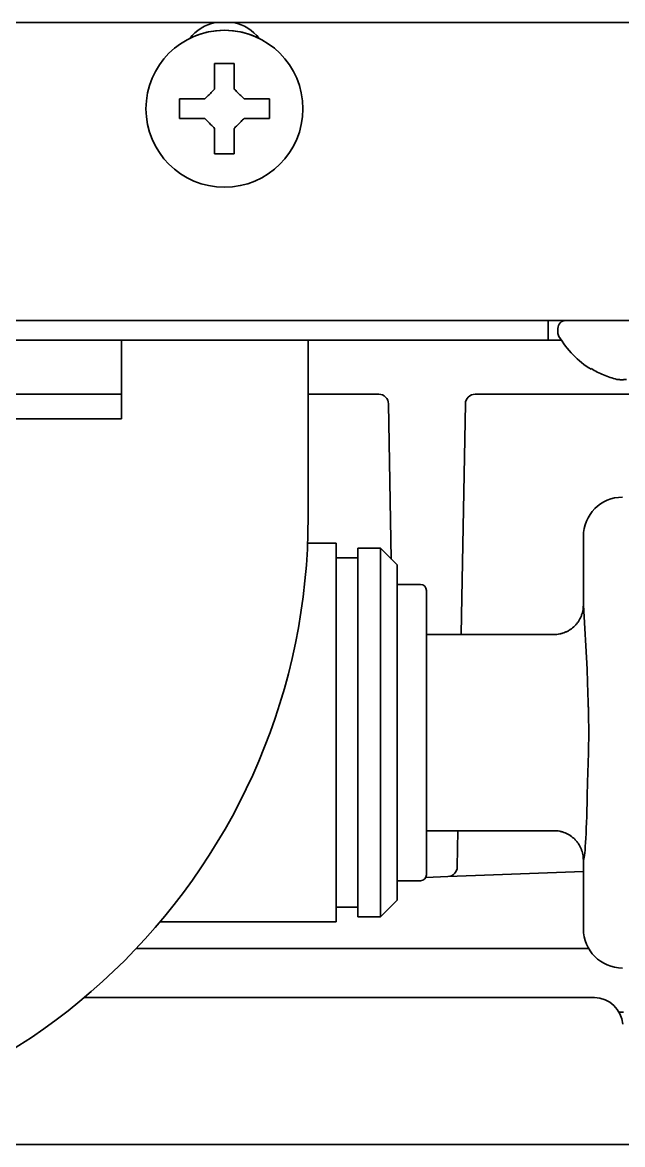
# Model space of a CAD drawing. Extents: x 6327 to 10269, y -393 to 3036.
# Drawn here: x 6891.3 to 6921.9, y 1329 to 1386.2 of the extents above; entities that cross this region are included whole.
import ezdxf

# ---------------------------------------------------------------- set-up
doc = ezdxf.new("R2010")
doc.units = 0
doc.header["$LTSCALE"] = 5
doc.layers.add('1', color=7, linetype='CONTINUOUS', true_color=0xffffff)

msp = doc.modelspace()

# ---------------------------------------------------------------- linework, layer by layer
at = {"layer": '1', "color": 7, "linetype": 'Continuous', "lineweight": 35}
for p, q in [((6804.072, 1386.226), (7053.273, 1386.226)), ((6899.273, 1381.826), (6899.273, 1382.326)), ((6903.873, 1382.326), (6903.873, 1381.826)), ((6899.273, 1381.326), (6899.273, 1381.826)), ((6903.873, 1381.826), (6903.873, 1381.326)), ((6339.573, 1371.026), (7085.573, 1371.026)), ((6918.073, 1370.026), (6918.073, 1371.026)), ((6918.573, 1370.626), (6918.573, 1370.426)), ((6913.073, 1370.026), (6802.193, 1370.026)), ((6896.332, 1369.026), (6896.332, 1370.026)), ((6905.842, 1369.026), (6905.842, 1370.026)), ((6913.073, 1370.026), (6918.072, 1370.026)), ((6918.072, 1370.026), (6918.573, 1370.026)), ((6918.75, 1370.026), (6918.573, 1370.026)), ((6896.332, 1369.026), (6896.332, 1366.026)), ((6905.842, 1369.026), (6905.842, 1361.026)), ((6920.273, 1368.548), (6920.273, 1368.581)), ((6885.013, 1367.276), (6896.332, 1367.276)), ((6905.841, 1367.276), (6909.44, 1367.276)), ((6958.1, 1367.276), (6914.356, 1367.276)), ((6909.94, 1366.785), (6910.078, 1358.871)), ((6913.668, 1355.99), (6913.856, 1366.785)), ((6885.013, 1366.026), (6896.332, 1366.026)), ((6907.273, 1359.676), (6905.813, 1359.676)), ((6907.273, 1359.676), (6907.273, 1340.376)), ((6919.873, 1356.526), (6919.873, 1360.027)), ((6908.373, 1359.426), (6908.373, 1340.626)), ((6909.523, 1359.426), (6908.373, 1359.426)), ((6909.523, 1359.426), (6909.523, 1340.626)), ((6910.373, 1358.576), (6909.523, 1359.426)), ((6908.373, 1358.926), (6907.273, 1358.926)), ((6910.373, 1358.576), (6910.373, 1341.476)), ((6911.573, 1357.576), (6910.373, 1357.576)), ((6911.873, 1350.026), (6911.873, 1357.276)), ((6920.068, 1353.258), (6919.873, 1356.526)), ((6913.651, 1355.026), (6913.668, 1355.99)), ((6918.372, 1355.026), (6911.873, 1355.026)), ((6911.873, 1342.776), (6911.873, 1350.026)), ((6911.873, 1345.026), (6918.372, 1345.026)), ((6913.444, 1343.179), (6913.476, 1345.026)), ((6919.873, 1340.025), (6919.873, 1343.526)), ((6911.844, 1342.647), (6912.963, 1342.688)), ((6914.366, 1342.739), (6912.963, 1342.688)), ((6919.873, 1342.94), (6914.366, 1342.739)), ((6910.373, 1342.476), (6911.573, 1342.476)), ((6909.523, 1340.626), (6910.373, 1341.476)), ((6907.273, 1341.126), (6908.373, 1341.126)), ((6898.287, 1340.376), (6907.273, 1340.376)), ((6908.373, 1340.626), (6909.523, 1340.626)), ((6897.08, 1339.026), (6920.14, 1339.026)), ((6920.441, 1336.525), (6894.427, 1336.526)), ((6921.923, 1335.776), (6921.691, 1335.776)), ((6884.775, 1329.026), (6909.571, 1329.026)), ((6917.304, 1329.026), (6919.842, 1329.026))]:
    msp.add_line(p, q, dxfattribs=at)
msp.add_circle((6901.573, 1381.826), 4, dxfattribs=at)
for centre, radius, start, end in [((6901.573, 1384.026), 2.25, 102.1022, 141.9818), ((6901.573, 1384.026), 2.25, 38.0177, 77.8978), ((6901.573, 1381.826), 4, 63.6918, 116.3025), ((6918.973, 1370.626), 0.4, 90, 180), ((6918.973, 1370.426), 0.4, 180, 210.3012), ((6922.772, 1372.646), 4.8, 210.3012, 238.6273), ((6909.44, 1366.776), 0.5, 1, 90), ((6914.356, 1366.776), 0.5, 90, 179), ((6873.842, 1361.026), 32, 270, 0), ((6911.573, 1357.276), 0.3, 0, 90), ((6912.944, 1343.188), 0.5, 272.0902, 359), ((6911.573, 1342.776), 0.3, 270, 0), ((6920.392, 1335.026), 1.5, 5, 88.1201)]:
    msp.add_arc(centre, radius, start, end, dxfattribs=at)
for centre, major_axis, ratio, start_param, end_param in [((6921.874, 1360.025), (-1.416, 1.416), 0.998783, 5.498396, 7.067974), ((6919.871, 1350.026), (0, 6.5), 0.034921, 3.14965, 4.192009), ((6921.874, 1340.027), (-1.416, -1.416), 0.998783, 5.498396, 7.067974)]:
    msp.add_ellipse(centre, major_axis=major_axis, ratio=ratio, start_param=start_param, end_param=end_param, dxfattribs=at)
for points in [[(6901.073, 1382.826), (6901.073, 1382.88), (6901.073, 1382.988), (6901.073, 1383.15), (6901.073, 1383.309), (6901.073, 1383.464), (6901.073, 1383.616), (6901.073, 1383.773), (6901.073, 1383.939), (6901.073, 1384.062), (6901.073, 1384.126)], [(6901.073, 1384.126), (6901.24, 1384.126), (6901.573, 1384.126), (6901.906, 1384.126), (6902.073, 1384.126)], [(6900.573, 1382.326), (6900.597, 1382.35), (6900.644, 1382.397), (6900.715, 1382.469), (6900.787, 1382.54), (6900.858, 1382.612), (6900.93, 1382.683), (6901.001, 1382.755), (6901.049, 1382.802), (6901.073, 1382.826)], [(6902.073, 1382.826), (6902.099, 1382.8), (6902.15, 1382.749), (6902.224, 1382.675), (6902.296, 1382.603), (6902.366, 1382.533), (6902.435, 1382.464), (6902.504, 1382.395), (6902.55, 1382.349), (6902.573, 1382.326)], [(6902.573, 1382.326), (6902.627, 1382.326), (6902.735, 1382.326), (6902.897, 1382.326), (6903.056, 1382.326), (6903.211, 1382.326), (6903.363, 1382.326), (6903.519, 1382.326), (6903.686, 1382.326), (6903.809, 1382.326), (6903.873, 1382.326)], [(6900.573, 1381.326), (6900.519, 1381.326), (6900.411, 1381.326), (6900.249, 1381.326), (6900.09, 1381.326), (6899.935, 1381.326), (6899.783, 1381.326), (6899.626, 1381.326), (6899.46, 1381.326), (6899.337, 1381.326), (6899.273, 1381.326)], [(6901.073, 1380.826), (6901.047, 1380.852), (6900.996, 1380.903), (6900.922, 1380.977), (6900.85, 1381.049), (6900.78, 1381.119), (6900.711, 1381.188), (6900.642, 1381.257), (6900.596, 1381.303), (6900.573, 1381.326)], [(6902.573, 1381.326), (6902.549, 1381.302), (6902.502, 1381.255), (6902.43, 1381.184), (6902.359, 1381.112), (6902.287, 1381.041), (6902.216, 1380.969), (6902.144, 1380.898), (6902.097, 1380.85), (6902.073, 1380.826)], [(6902.073, 1380.826), (6902.073, 1380.772), (6902.073, 1380.664), (6902.073, 1380.502), (6902.073, 1380.343), (6902.073, 1380.188), (6902.073, 1380.036), (6902.073, 1379.88), (6902.073, 1379.713), (6902.073, 1379.59), (6902.073, 1379.526)], [(6902.073, 1379.526), (6901.906, 1379.526), (6901.573, 1379.526), (6901.24, 1379.526), (6901.073, 1379.526)], [(6921.573, 1368.03), (6921.597, 1368.027), (6921.644, 1368.022), (6921.715, 1368.017), (6921.787, 1368.014), (6921.858, 1368.014), (6921.93, 1368.017), (6922.001, 1368.022), (6922.049, 1368.027), (6922.073, 1368.03)]]:
    msp.add_open_spline(points, degree=3, dxfattribs=at)
for points, knots in [([(6902.073, 1384.126), (6902.073, 1383.923), (6902.073, 1383.713), (6902.073, 1383.388), (6902.073, 1383.278), (6902.073, 1383.055), (6902.073, 1382.941), (6902.073, 1382.826)], [0, 0, 0, 0, 0.5, 0.5, 0.75, 0.75, 1, 1, 1, 1]), ([(6899.273, 1382.326), (6899.476, 1382.326), (6899.686, 1382.326), (6900.011, 1382.326), (6900.121, 1382.326), (6900.344, 1382.326), (6900.458, 1382.326), (6900.573, 1382.326)], [0, 0, 0, 0, 0.5, 0.5, 0.75, 0.75, 1, 1, 1, 1]), ([(6901.073, 1379.526), (6901.073, 1379.729), (6901.073, 1379.939), (6901.073, 1380.264), (6901.073, 1380.374), (6901.073, 1380.597), (6901.073, 1380.711), (6901.073, 1380.826)], [0, 0, 0, 0, 0.5, 0.5, 0.75, 0.75, 1, 1, 1, 1]), ([(6903.873, 1381.326), (6903.67, 1381.326), (6903.46, 1381.326), (6903.135, 1381.326), (6903.025, 1381.326), (6902.802, 1381.326), (6902.688, 1381.326), (6902.573, 1381.326)], [0, 0, 0, 0, 0.5, 0.5, 0.75, 0.75, 1, 1, 1, 1]), ([(6920.273, 1368.581), (6920.476, 1368.457), (6920.686, 1368.349), (6921.011, 1368.211), (6921.121, 1368.169), (6921.344, 1368.093), (6921.458, 1368.06), (6921.573, 1368.03)], [0, 0, 0, 0, 0.5, 0.5, 0.75, 0.75, 1, 1, 1, 1]), ([(6918.372, 1355.026), (6918.378, 1355.026), (6918.384, 1355.026), (6918.396, 1355.026), (6918.403, 1355.026), (6918.421, 1355.027), (6918.458, 1355.028), (6918.495, 1355.031), (6918.569, 1355.038), (6918.617, 1355.045), (6918.69, 1355.06), (6918.714, 1355.065), (6918.762, 1355.077), (6918.786, 1355.084), (6918.856, 1355.105), (6918.948, 1355.138), (6919.037, 1355.18), (6919.102, 1355.215), (6919.123, 1355.227), (6919.165, 1355.252), (6919.186, 1355.266), (6919.289, 1355.334), (6919.364, 1355.396), (6919.468, 1355.5), (6919.501, 1355.536), (6919.548, 1355.594), (6919.563, 1355.613), (6919.593, 1355.653), (6919.607, 1355.673), (6919.675, 1355.775), (6919.721, 1355.861), (6919.768, 1355.974), (6919.777, 1355.997), (6919.794, 1356.044), (6919.801, 1356.068), (6919.823, 1356.138), (6919.835, 1356.186), (6919.863, 1356.329), (6919.873, 1356.427), (6919.873, 1356.526)], [0, 0, 0, 0, 0.007813, 0.007813, 0.015625, 0.015625, 0.03125, 0.0625, 0.0625, 0.125, 0.125, 0.15625, 0.15625, 0.1875, 0.1875, 0.25, 0.3125, 0.3125, 0.34375, 0.34375, 0.375, 0.375, 0.5, 0.5, 0.5625, 0.5625, 0.59375, 0.59375, 0.625, 0.625, 0.75, 0.75, 0.78125, 0.78125, 0.8125, 0.8125, 0.875, 0.875, 1, 1, 1, 1]), ([(6918.372, 1355.026), (6918.378, 1355.026), (6918.384, 1355.026), (6918.396, 1355.026), (6918.403, 1355.026), (6918.421, 1355.027), (6918.458, 1355.028), (6918.495, 1355.031), (6918.569, 1355.038), (6918.617, 1355.045), (6918.69, 1355.06), (6918.714, 1355.065), (6918.762, 1355.077), (6918.786, 1355.084), (6918.856, 1355.105), (6918.948, 1355.138), (6919.037, 1355.18), (6919.102, 1355.215), (6919.123, 1355.227), (6919.165, 1355.252), (6919.186, 1355.266), (6919.289, 1355.334), (6919.364, 1355.396), (6919.468, 1355.5), (6919.501, 1355.536), (6919.548, 1355.594), (6919.563, 1355.613), (6919.593, 1355.653), (6919.607, 1355.673), (6919.675, 1355.775), (6919.721, 1355.861), (6919.768, 1355.974), (6919.777, 1355.997), (6919.794, 1356.044), (6919.801, 1356.068), (6919.823, 1356.138), (6919.835, 1356.186), (6919.863, 1356.329), (6919.873, 1356.427), (6919.873, 1356.526)], [0, 0, 0, 0, 0.007813, 0.007813, 0.015625, 0.015625, 0.03125, 0.0625, 0.0625, 0.125, 0.125, 0.15625, 0.15625, 0.1875, 0.1875, 0.25, 0.3125, 0.3125, 0.34375, 0.34375, 0.375, 0.375, 0.5, 0.5, 0.5625, 0.5625, 0.59375, 0.59375, 0.625, 0.625, 0.75, 0.75, 0.78125, 0.78125, 0.8125, 0.8125, 0.875, 0.875, 1, 1, 1, 1]), ([(6920.068, 1353.258), (6920.07, 1353.128), (6920.072, 1352.998), (6920.079, 1352.735), (6920.083, 1352.603), (6920.097, 1352.205), (6920.107, 1351.936), (6920.118, 1351.597), (6920.12, 1351.529), (6920.124, 1351.393), (6920.126, 1351.325), (6920.132, 1351.12), (6920.135, 1350.983), (6920.143, 1350.572), (6920.149, 1350.023), (6920.143, 1349.476), (6920.136, 1349.134), (6920.135, 1349.066), (6920.132, 1348.929), (6920.13, 1348.861), (6920.124, 1348.656), (6920.12, 1348.52), (6920.107, 1348.114), (6920.097, 1347.846), (6920.083, 1347.449), (6920.079, 1347.317), (6920.072, 1347.054), (6920.07, 1346.924), (6920.068, 1346.794)], [0, 0, 0, 0, 0.0625, 0.0625, 0.125, 0.125, 0.25, 0.25, 0.28125, 0.28125, 0.3125, 0.3125, 0.375, 0.375, 0.5, 0.625, 0.625, 0.65625, 0.65625, 0.6875, 0.6875, 0.75, 0.75, 0.875, 0.875, 0.9375, 0.9375, 1, 1, 1, 1]), ([(6919.873, 1343.526), (6919.873, 1343.625), (6919.863, 1343.723), (6919.835, 1343.867), (6919.823, 1343.914), (6919.801, 1343.985), (6919.794, 1344.008), (6919.777, 1344.055), (6919.768, 1344.078), (6919.721, 1344.191), (6919.675, 1344.277), (6919.607, 1344.379), (6919.593, 1344.399), (6919.563, 1344.439), (6919.548, 1344.458), (6919.501, 1344.516), (6919.468, 1344.552), (6919.364, 1344.656), (6919.289, 1344.718), (6919.186, 1344.786), (6919.165, 1344.8), (6919.123, 1344.825), (6919.102, 1344.837), (6919.037, 1344.872), (6918.948, 1344.914), (6918.856, 1344.947), (6918.786, 1344.968), (6918.762, 1344.975), (6918.714, 1344.987), (6918.69, 1344.992), (6918.617, 1345.007), (6918.569, 1345.014), (6918.495, 1345.021), (6918.458, 1345.024), (6918.421, 1345.025), (6918.403, 1345.026), (6918.396, 1345.026), (6918.384, 1345.026), (6918.378, 1345.026), (6918.372, 1345.026)], [0, 0, 0, 0, 0.125, 0.125, 0.1875, 0.1875, 0.21875, 0.21875, 0.25, 0.25, 0.375, 0.375, 0.40625, 0.40625, 0.4375, 0.4375, 0.5, 0.5, 0.625, 0.625, 0.65625, 0.65625, 0.6875, 0.6875, 0.75, 0.8125, 0.8125, 0.84375, 0.84375, 0.875, 0.875, 0.9375, 0.9375, 0.96875, 0.984375, 0.984375, 0.992187, 0.992187, 1, 1, 1, 1]), ([(6909.571, 1329.026), (6910.216, 1329.026), (6910.86, 1329.026), (6912.149, 1329.026), (6912.794, 1329.026), (6913.76, 1329.026), (6914.083, 1329.026), (6914.727, 1329.026), (6915.049, 1329.026), (6915.694, 1329.026), (6916.016, 1329.026), (6916.499, 1329.026), (6916.66, 1329.026), (6916.982, 1329.026), (6917.143, 1329.026), (6917.304, 1329.026)], [0, 0, 0, 0, 0.25, 0.25, 0.5, 0.5, 0.625, 0.625, 0.75, 0.75, 0.875, 0.875, 0.9375, 0.9375, 1, 1, 1, 1]), ([(6919.842, 1329.026), (6919.918, 1329.026), (6919.994, 1329.026), (6920.146, 1329.026), (6920.222, 1329.026), (6920.45, 1329.026), (6920.907, 1329.026), (6921.363, 1329.026), (6921.971, 1329.026), (6922.276, 1329.026), (6922.884, 1329.026), (6923.188, 1329.026), (6924.101, 1329.026), (6924.71, 1329.026), (6925.927, 1329.026), (6926.535, 1329.026), (6927.144, 1329.026)], [0, 0, 0, 0, 0.03125, 0.03125, 0.0625, 0.0625, 0.125, 0.25, 0.25, 0.375, 0.375, 0.5, 0.5, 0.75, 0.75, 1, 1, 1, 1])]:
    msp.add_open_spline(points, degree=3, knots=knots, dxfattribs=at)

doc.saveas('drawing.dxf')
